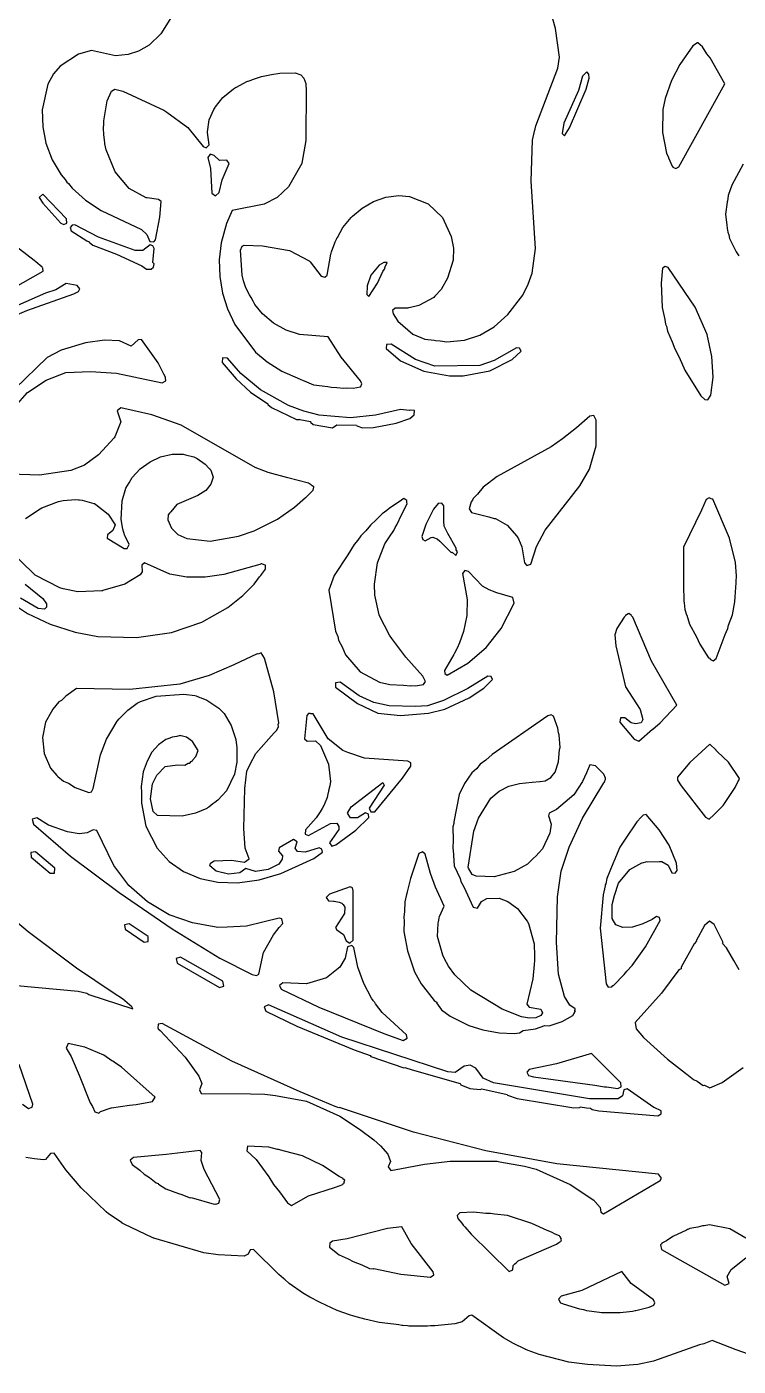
# Model space of a CAD drawing. Header units: millimetres. Extents: x 0 to 300, y 0 to 299.
# Drawn here: x 73.2 to 153.5, y 0.1 to 151.2 of the extents above; entities that cross this region are included whole.
import ezdxf

# ---------------------------------------------------------------- set-up
doc = ezdxf.new("R2010")
doc.units = ezdxf.units.MM
doc.layers.add('CUT', color=7, linetype='CONTINUOUS')

msp = doc.modelspace()

# ---------------------------------------------------------------- linework, layer by layer
at = {"layer": 'CUT'}
for points in [[(89.7527, 152.6482), (88.351, 150.4005), (87.0447, 149.1508), (85.8336, 148.4542), (84.6776, 148.0747), (83.2419, 147.946), (80.5335, 148.5437), (79.0804, 148.13), (77.0046, 146.78), (76.2452, 145.9095), (75.6058, 144.7234), (74.9664, 141.829), (75.0262, 139.9233), (75.3742, 138.0901), (76.1094, 136.2171), (77.1218, 134.5274), (77.5722, 133.9705), (77.7475, 133.6971), (77.9273, 133.5313), (78.3552, 133.0022), (79.8727, 131.6334), (81.6297, 130.472), (86.17, 128.3506), (86.7802, 127.7727), (87.1, 127.0057), (87.5636, 126.947), (87.7476, 127.1844), (88.2375, 129.7296), (88.408, 131.4928), (88.0796, 131.7123), (86.8054, 131.8991), (86.7483, 131.9153), (86.7416, 131.9172), (86.7284, 131.9209), (86.6856, 131.933), (84.7873, 132.9567), (83.2094, 134.8553), (82.1776, 137.3131), (82.0545, 138.0002), (82.0446, 138.076), (82.0382, 138.1254), (82.0009, 138.4109), (81.9158, 139.0626), (81.9042, 139.7478), (81.9178, 140.3101), (81.9182, 140.3264), (81.9249, 140.6004), (81.9251, 140.6113), (82.2871, 142.84), (82.7904, 143.9384), (83.1815, 144.1905), (84.0826, 143.9649), (88.692, 141.7928), (89.0147, 141.5766), (91.4112, 139.8611), (93.133, 137.7153), (93.4667, 137.5732), (93.8215, 137.9091), (93.6274, 139.2867), (93.6256, 139.3235), (93.6252, 139.3311), (93.6247, 139.3413), (93.624, 139.3571), (93.8132, 140.7234), (94.3385, 141.8829), (94.4063, 141.9931), (94.4376, 142.0439), (94.4653, 142.089), (94.5162, 142.1716), (95.3671, 143.2428), (96.5614, 144.2261), (96.7811, 144.3472), (96.8474, 144.3839), (96.8638, 144.3929), (96.875, 144.3991), (98.0681, 145.0301), (98.1609, 145.0629), (98.2059, 145.0788), (98.5353, 145.1953), (98.7041, 145.255), (99.6979, 145.5899), (100.8583, 145.8155), (101.7782, 145.9749), (103.5132, 146.0309), (104.1481, 145.8094), (104.4996, 145.4188), (104.7116, 144.7995), (104.7264, 144.5465), (104.7326, 144.4402), (104.7361, 144.3809), (104.7397, 144.3195), (104.7104, 138.399), (104.2629, 135.8117), (104.2626, 135.811), (104.2598, 135.8046), (104.2597, 135.8043), (104.2582, 135.8009), (102.7446, 133.1377), (101.4861, 131.9452), (100.0301, 131.2057), (96.3977, 130.4905), (95.7467, 129.0221), (95.1524, 126.8323), (94.9483, 124.9311), (95.0108, 123.0274), (95.3132, 121.1484), (95.8627, 119.3842), (96.6905, 117.6085), (99.0473, 114.5167), (100.35, 113.4173), (102.0151, 112.3569), (104.0804, 111.4609), (104.4043, 111.2967), (104.525, 111.2681), (105.5615, 110.8184), (107.2112, 110.6298), (107.5629, 110.5462), (108.2286, 110.5135), (108.9997, 110.4253), (109.3267, 110.4594), (110.0363, 110.4245), (110.8644, 110.5876), (110.8677, 110.6202), (110.9355, 110.6273), (111.0309, 110.9102), (110.8691, 111.2561), (108.6919, 113.9506), (107.2403, 116.2412), (104.0038, 116.5041), (102.48, 116.995), (101.0569, 117.7809), (99.8295, 118.824), (98.9585, 119.8873), (98.7603, 120.2546), (98.5393, 120.6641), (98.3655, 120.9862), (97.958, 121.7414), (97.6828, 122.549), (97.5216, 123.1769), (97.3339, 126.0049), (97.5285, 126.449), (97.7418, 126.5598), (99.8091, 126.5055), (102.8633, 125.975), (105.0808, 124.7928), (105.2005, 124.693), (106.4464, 123.0675), (106.8736, 122.9585), (107.1099, 123.2025), (107.5249, 125.5476), (107.5437, 125.6052), (107.5458, 125.6116), (107.5691, 125.683), (107.6125, 125.8159), (107.9815, 126.8427), (108.0318, 126.9477), (108.2165, 127.3325), (108.2595, 127.4222), (108.275, 127.4545), (108.9066, 128.5497), (109.8349, 129.7079), (109.9813, 129.8509), (111.0611, 130.7606), (112.333, 131.5049), (113.7353, 132.0026), (115.1995, 132.1593), (116.4185, 132.0652), (118.5191, 131.25), (120.1205, 129.7116), (121.1239, 127.5369), (121.3683, 126.2325), (121.3295, 124.8772), (120.6886, 122.8349), (119.9751, 121.5687), (119.2755, 120.805), (119.16, 120.6814), (119.1514, 120.6755), (119.1335, 120.6632), (119.1069, 120.645), (119.0818, 120.6277), (117.5361, 119.7921), (117.4482, 119.7688), (116.3706, 119.5203), (116.2982, 119.5036), (116.1882, 119.4783), (116.1313, 119.4651), (114.8047, 119.4534), (114.5052, 119.1952), (114.548, 118.832), (115.109, 118.0098), (116.7983, 116.5485), (118.1568, 115.9748), (119.2073, 115.8515), (119.3456, 115.81), (119.8526, 115.7757), (120.6234, 115.6852), (122.6239, 115.8688), (124.35, 116.4158), (125.9705, 117.3533), (127.5186, 118.7473), (129.2095, 120.9345), (129.7973, 122.1636), (130.241, 123.4183), (130.6214, 126.2002), (130.1377, 133.8002), (130.2925, 138.4281), (130.5564, 139.5929), (130.5671, 139.6339), (130.5744, 139.6623), (130.5818, 139.6907), (130.6763, 140.0539), (133.1322, 146.5598), (133.3403, 147.7665), (132.862, 151.0151), (131.2273, 157.0155)], [(154.0507, 135.7161), (152.7709, 133.3415), (152.3714, 132.1733), (152.2775, 131.5513), (152.2633, 131.5089), (152.2558, 131.4072), (152.0538, 130.0693), (152.2085, 128.8248), (152.2321, 128.4438), (152.2772, 128.2724), (152.3083, 128.0222), (152.417, 127.7418), (152.527, 127.3246), (153.2681, 125.818), (153.5677, 125.365)], [(71.7022, 121.71), (75.099, 123.647), (75.037, 123.9773), (74.9927, 124.0189), (74.9807, 124.1095), (74.2732, 124.7022), (74.0578, 124.8545), (71.5885, 126.7434)], [(67.5625, 116.7844), (73.2354, 119.2098), (78.5244, 121.0841), (79.0692, 121.3394), (79.2018, 121.6444), (78.9132, 122.0154), (77.658, 122.2465), (76.5213, 121.5187), (75.364, 121.1682), (68.0373, 117.9723)], [(71.9299, 108.3823), (73.3014, 109.9344), (75.4283, 111.3289), (77.6244, 112.1988), (80.4343, 112.329), (83.3503, 112.1135), (88.4898, 111.0323), (88.905, 111.2584), (88.8949, 111.6033), (88.868, 111.6571), (88.867, 111.6906), (88.6944, 112.0043), (88.0498, 113.2936), (86.1902, 115.9205), (85.7939, 115.8975), (84.9953, 115.1755), (83.6968, 115.7827), (82.0027, 115.8374), (79.8602, 115.5669), (77.1164, 114.7407), (75.5259, 113.8915), (71.8935, 110.3819)], [(73.0708, 95.75), (74.7573, 96.828), (74.9412, 96.9324), (76.7983, 97.6391), (77.3254, 97.7702), (78.7129, 97.8766), (79.0639, 97.8459), (79.1772, 97.836), (79.1783, 97.8359), (79.476, 97.81), (80.7878, 97.4413), (80.8069, 97.4319), (80.8143, 97.4283), (80.8547, 97.4084), (81.0213, 97.3261), (82.3966, 96.2195), (83.1919, 95.0036), (82.9281, 94.3622), (82.3234, 93.9025), (82.3203, 93.5289), (84.2195, 92.3554), (84.5524, 92.3506), (84.7709, 92.7936), (84.3309, 93.737), (84.3305, 93.7379), (84.3261, 93.751), (84.3123, 93.7916), (84.0605, 94.5321), (83.8862, 95.6262), (84.0062, 97.7171), (84.4219, 99.1403), (84.7725, 99.7764), (85.1138, 100.3454), (86.037, 101.3519), (87.1343, 102.1427), (88.3212, 102.6921), (89.6346, 102.9812), (90.8755, 102.9866), (91.1424, 102.9361), (92.0954, 102.6901), (92.4457, 102.4954), (93.3499, 101.8763), (93.8234, 101.3724), (93.8657, 101.3274), (93.873, 101.3197), (93.8742, 101.3183), (93.9837, 101.1858), (94.2459, 100.4098), (94.0132, 99.5923), (93.424, 98.9022), (92.5201, 98.3214), (90.1659, 97.3009), (89.4767, 96.4841), (89.3422, 96.3479), (89.3362, 96.3175), (89.1851, 96.1385), (89.1385, 95.5804), (89.5443, 94.643), (90.2834, 93.9377), (91.2808, 93.4765), (93.913, 93.1673), (97.1074, 93.7252), (98.8781, 94.3354), (101.5344, 95.6627), (103.451, 97.0085), (104.6762, 98.0929), (104.7352, 98.1388), (104.7917, 98.1951), (105.0296, 98.4057), (105.0799, 98.4823), (105.5433, 98.9442), (105.6049, 99.2661), (105.5982, 99.2729), (105.6232, 99.311), (105.4393, 99.4353), (105.3291, 99.5479), (105.2313, 99.5759), (105.006, 99.7281), (102.6803, 100.306), (100.4698, 100.9387), (98.9964, 101.5017), (90.654, 106.2769), (87.3461, 107.4391), (84.1955, 108.1291), (84.017, 108.1729), (84.0129, 108.1691), (83.8545, 108.2038), (83.4375, 107.8948), (83.8502, 106.6493), (83.1761, 104.9494), (83.0759, 104.83), (81.3182, 102.9296), (79.7324, 101.7672), (78.1993, 101.1487), (74.661, 100.6349), (71.3579, 100.7241)], [(71.0542, 86.5185), (73.3175, 85.0058), (75.8843, 83.8004), (78.6968, 82.9046), (81.265, 82.4296), (85.6091, 82.3117), (89.5679, 82.8769), (92.9634, 84.0481), (95.897, 85.6967), (97.6112, 87.0564), (98.8684, 88.342), (99.4822, 89.1476), (99.6259, 89.3042), (99.695, 89.4269), (100.155, 90.0307), (100.1519, 90.4592), (100.0047, 90.5214), (100.0047, 90.5214), (100.0046, 90.5215), (99.7572, 90.6261), (99.7289, 90.6182), (99.6891, 90.6321), (99.5112, 90.5567), (95.4802, 89.4184), (93.359, 89.1197), (91.2996, 89.1157), (89.3658, 89.4643), (86.5242, 90.7227), (86.2087, 90.4735), (86.2665, 89.7073), (86.029, 89.3602), (84.3107, 88.3391), (81.8042, 87.5975), (81.7585, 87.588), (81.7067, 87.5772), (81.6956, 87.5749), (81.6863, 87.573), (78.9857, 87.4554), (77.3509, 87.7868), (76.9688, 87.9112), (74.1862, 89.3522), (74.1862, 89.3522), (74.1858, 89.3525), (74.1599, 89.3753), (73.8992, 89.6048), (71.6843, 91.7433)], [(73.0371, 88.3162), (75.0508, 86.6971), (75.4649, 86.1053), (75.4614, 85.7154), (75.225, 85.5188), (74.5074, 85.5901), (72.5162, 86.737)], [(72.1223, 43.0332), (79.013, 42.406), (79.9934, 42.1709), (80.2268, 42.0464), (85.2147, 40.414), (85.0938, 40.6256), (84.0357, 41.5325), (83.0755, 42.13), (78.8263, 44.9957), (73.3932, 49.1007), (68.0942, 53.5512)], [(153.5944, 44.8276), (152.9906, 45.8809), (152.1736, 47.3064), (151.7275, 47.7642), (151.8062, 47.9078), (150.7618, 49.9161), (150.2658, 50.2837), (149.6999, 49.8049), (148.7633, 48.0736), (148.7704, 48.0292), (148.5158, 47.7296), (147.0647, 45.1299), (147.0391, 44.9379), (146.7817, 44.8248), (144.8353, 42.1809), (141.8504, 38.872), (141.9901, 38.1521), (142.8208, 37.1584), (145.5029, 34.7138), (147.5367, 33.1418), (147.5401, 33.1248), (147.6903, 33.0232), (148.4323, 32.4497), (148.8543, 32.2349), (149.5324, 31.7756), (149.6952, 31.8068), (150.273, 31.5127), (151.6633, 32.0943), (154.0467, 33.7843)], [(72.7557, 29.6366), (73.4102, 29.178), (73.8575, 29.3149), (73.9194, 29.645), (72.3807, 34.1465)], [(154.6569, 1.457), (153.2471, 1.9445), (150.5702, 2.9972), (149.6155, 2.6059), (149.108, 2.4918), (143.9282, 0.6444), (142.1804, 0.2993), (139.7746, 0.0891), (136.5, 0.2815), (134.4015, 0.5443), (131.0349, 1.4245), (129.7823, 1.8576), (129.5337, 1.9562), (129.527, 1.9592), (129.5211, 1.9619), (129.5016, 1.9706), (129.4448, 1.9961), (128.134, 2.6432), (127.02, 3.2729), (123.4342, 5.8391), (123.14, 5.7887), (122.3645, 5.0968), (121.5084, 4.8659), (119.2751, 4.6371), (119.1558, 4.6353), (118.9899, 4.6328), (118.7613, 4.6294), (118.4251, 4.6244), (116.334, 4.6243), (116.3335, 4.6243), (116.1722, 4.6344), (115.6495, 4.6867), (115.551, 4.6989), (115.2185, 4.7403), (114.5977, 4.8175), (112.9975, 5.0164), (111.3692, 5.3958), (110.9389, 5.519), (110.5264, 5.6371), (110.1172, 5.7542), (109.6522, 5.8873), (108.2504, 6.3876), (106.3144, 7.2727), (105.1589, 7.8748), (104.5432, 8.2488), (104.4683, 8.2944), (104.4578, 8.3007), (104.4556, 8.3021), (102.833, 9.4275), (102.3301, 9.8578), (102.2467, 9.9292), (102.1769, 9.9889), (101.6526, 10.4376), (98.803, 13.2485), (98.4331, 13.2014), (98.1981, 12.7453), (97.7393, 12.5076), (94.8143, 12.6475), (93.1924, 12.8839), (87.5613, 14.5334), (87.5535, 14.5366), (87.5407, 14.5421), (87.502, 14.5584), (87.3765, 14.6113), (84.2976, 16.0634), (84.0641, 16.2082), (84.0094, 16.2421), (83.9993, 16.2483), (83.9926, 16.2525), (82.4591, 17.2932), (82.2055, 17.4886), (79.3861, 20.2201), (77.6489, 22.2302), (76.3073, 24.1327), (75.9094, 24.092), (75.3571, 23.43), (75.1293, 23.3791), (74.0949, 23.4771), (73.1342, 23.6378)], [(154.3641, 14.5319), (152.5498, 15.5793), (150.2665, 16.0479), (149.6561, 15.9327), (149.4481, 15.9253), (148.9175, 15.7934), (148.0508, 15.6298), (147.8152, 15.5191), (147.7844, 15.5115), (147.6742, 15.4529), (146.1215, 14.7234), (145.4164, 14.2527), (144.887, 13.9712), (144.854, 13.8772), (144.7259, 13.7917), (144.8424, 13.2603), (151.9764, 9.2198), (152.4785, 9.44), (152.2376, 10.2093), (152.6859, 10.9927), (154.3535, 12.3005)]]:
    msp.add_lwpolyline(points, dxfattribs=at)
for points in [[(149.4459, 148.9491), (148.9404, 149.4204), (148.8879, 149.3876), (148.3559, 149.081), (146.9105, 146.9532), (145.9507, 145.1507), (145.2394, 143.1233), (145.0045, 141.8754), (144.95, 139.2898), (145.385, 136.9673), (145.6277, 136.4481), (145.6282, 136.4456), (146.0563, 135.4945), (146.0778, 135.4854), (146.132, 135.3696), (146.4623, 135.2105), (146.7786, 135.3958), (151.9982, 144.7597), (150.3422, 147.6948), (149.9508, 148.1581)], [(135.9402, 145.6438), (135.4565, 144.0416), (133.8241, 140.3536), (133.6427, 139.1746), (133.8846, 138.9025), (134.4589, 139.8094), (136.3332, 144.1927), (136.6657, 145.4321), (136.6355, 145.8856), (136.4239, 146.1274)], [(94.9231, 132.5194), (95.2579, 133.9631), (96.0723, 135.806), (95.8119, 136.1455), (94.9785, 136.1444), (94.3679, 136.7083), (93.9241, 136.8591), (93.6559, 136.4748), (93.9468, 135.2156), (94.1049, 132.4419), (94.5104, 132.1425)], [(74.6449, 131.9632), (75.0296, 131.3109), (77.0859, 129.073), (77.4074, 128.9069), (77.7428, 129.0566), (77.7302, 129.5507), (75.0507, 132.343)], [(78.6424, 128.8491), (78.3399, 128.8405), (78.1233, 128.5811), (78.2434, 128.193), (80.0083, 127.0653), (80.2533, 126.9537), (80.257, 126.9013), (80.6802, 126.5688), (83.3446, 125.5453), (86.1945, 124.2468), (86.7262, 123.8481), (87.2703, 123.8481), (87.5424, 124.0899), (87.6028, 124.4829), (87.4681, 124.6247), (87.5929, 126.2018), (87.4625, 126.5037), (87.1476, 126.5986), (86.3183, 125.9804), (85.4542, 125.9752), (81.327, 127.4926)], [(113.5097, 124.6341), (112.9958, 124.3016), (112.0285, 123.1831), (111.6355, 122.0041), (111.6052, 121.0065), (111.8168, 120.7647), (112.8144, 122.2762), (113.4161, 123.6169), (113.5702, 123.8481), (113.6483, 124.1344), (113.8725, 124.6341)], [(145.3048, 117.6435), (145.3862, 117.427), (145.5076, 116.8838), (146.0416, 115.6836), (146.3455, 114.8752), (146.8157, 113.9435), (147.4642, 112.4859), (149.2625, 109.5904), (149.7162, 109.1507), (150.0533, 109.1087), (150.3971, 109.635), (150.6629, 111.6626), (150.5163, 114.0048), (149.9713, 116.4896), (148.6401, 119.5643), (145.5992, 124.0485), (145.2586, 124.1719), (144.9634, 123.9619), (144.7959, 122.2888), (144.9136, 119.5411), (145.2203, 118.1691)], [(122.4681, 111.848), (125.4757, 112.3811), (128.0017, 113.6708), (129.0006, 114.6271), (128.8364, 114.9554), (128.4724, 115.002), (125.9413, 113.5655), (124.3315, 112.9992), (119.2853, 112.9062), (117.0765, 113.683), (114.3285, 115.4177), (113.8307, 115.3749), (113.7632, 114.9105), (115.4014, 113.5226), (118.0362, 112.345), (120.9071, 111.8472)], [(100.4202, 108.6123), (100.8435, 108.2496), (103.6548, 106.9195), (103.9571, 106.9195), (103.9633, 106.938), (104.0463, 106.9009), (105.257, 106.6733), (105.257, 106.6172), (105.5291, 106.3451), (107.7056, 105.9823), (108.2225, 106.2982), (110.4433, 106.2665), (110.4565, 106.1939), (111.1216, 105.9823), (112.3308, 106.0126), (114.9003, 106.4962), (116.442, 107.0101), (116.9257, 107.4334), (116.9861, 107.917), (116.4722, 107.9473), (116.4019, 107.9257), (115.3964, 108.0396), (112.5869, 107.3792), (109.7442, 107.1029), (106.2061, 107.4053), (104.4919, 107.8314), (102.7684, 108.4882), (99.5875, 110.2367), (97.3771, 112.0842), (95.8757, 113.8353), (95.3291, 113.8637), (95.269, 113.3476), (96.8407, 111.4923), (98.4855, 109.995), (100.4202, 108.6904)], [(136.7247, 101.2832), (137.4555, 103.9388), (137.4547, 106.8152), (137.2023, 107.3516), (136.7571, 107.2894), (135.2413, 105.9783), (133.6631, 104.7165), (132.3737, 103.8157), (126.3095, 100.4774), (125.6547, 99.9815), (125.5573, 99.9265), (125.47, 99.8416), (124.7279, 99.2796), (124.0836, 98.4936), (123.5727, 97.9968), (123.5311, 97.8195), (123.3593, 97.6099), (123.1514, 96.8132), (123.3884, 96.4101), (125.3443, 95.9308), (125.9644, 95.7344), (126.1161, 95.7417), (126.1186, 95.7411), (127.4377, 94.9742), (128.5343, 93.7409), (128.7072, 93.4261), (129.0901, 92.5213), (129.3806, 90.7494), (129.6573, 90.4141), (130.0951, 90.5743), (130.7239, 92.5698), (131.7168, 94.4333), (135.608, 99.4111)], [(118.224, 77.348), (117.8999, 77.9615), (116.0132, 80.0859), (114.4138, 82.1775), (114.1409, 82.5757), (113.037, 84.7536), (112.9981, 84.8782), (112.5165, 87.0839), (112.4551, 88.3268), (112.801, 90.7356), (113.6282, 92.8728), (114.0645, 93.561), (114.6253, 94.3774), (114.7882, 94.7025), (114.982, 95.0083), (115.5585, 96.2402), (116.134, 97.3889), (116.0893, 97.5509), (116.1154, 97.7768), (115.7853, 98.0058), (115.5072, 97.808), (114.1128, 96.8608), (113.8616, 96.6378), (113.3411, 96.2677), (112.6654, 95.5758), (111.9942, 94.9798), (111.4708, 94.3525), (110.9051, 93.7732), (110.5701, 93.2731), (110.1663, 92.789), (109.4664, 91.6247), (107.9214, 89.3174), (107.3137, 87.6295), (108.0541, 83.0257), (108.3152, 82.4056), (108.4091, 81.9892), (108.7996, 81.2552), (109.1856, 80.3385), (110.8607, 78.4365), (113.041, 77.262), (114.206, 77.0184), (115.7307, 76.9395), (116.5151, 76.8695), (116.6683, 76.8911), (117.0726, 76.8702), (117.9948, 77.0223)], [(119.1213, 93.6018), (119.5352, 93.4394), (119.8471, 93.1706), (121.1125, 91.9039), (121.2342, 91.9316), (121.6415, 91.5627), (121.8229, 91.986), (121.664, 92.204), (121.6763, 92.3955), (120.7457, 94.05), (120.3284, 94.8691), (120.2692, 95.4154), (120.2763, 97.175), (120.0739, 97.4791), (119.645, 97.4409), (119.1122, 96.7707), (118.2471, 95.0387), (117.8116, 93.6851), (117.9003, 93.3678), (118.1626, 93.233), (118.8365, 93.6069), (118.8366, 93.6069), (118.8394, 93.607), (118.8493, 93.6074), (119.0397, 93.6149)], [(147.3155, 90.1027), (147.305, 89.9499), (147.3128, 89.486), (147.305, 87.703), (147.3559, 86.9252), (147.3644, 86.4208), (147.4019, 86.2231), (147.4507, 85.478), (147.6612, 84.8554), (147.6652, 84.8345), (147.6769, 84.809), (148.008, 83.8299), (148.788, 82.3947), (149.1788, 81.5456), (150.1518, 80.0106), (150.2614, 79.9576), (150.3479, 79.8303), (150.6506, 79.693), (151.0068, 79.9374), (152.0135, 82.6524), (152.3138, 83.3407), (152.3981, 83.6897), (152.84, 84.8817), (153.1159, 86.3493), (153.1495, 86.9036), (153.2611, 88.4827), (153.2507, 88.5708), (153.2931, 89.2692), (153.1706, 90.7687), (152.5208, 93.5131), (150.6395, 97.9118), (150.4377, 97.967), (150.2078, 98.0771), (149.8897, 97.8808), (149.355, 96.6731), (147.3259, 92.4921)], [(122.0667, 81.7138), (121.7697, 81.1009), (121.7328, 81.0246), (121.4991, 80.5424), (121.4174, 80.3739), (120.3744, 78.5851), (120.3881, 78.2497), (120.6573, 78.0492), (122.9923, 79.4243), (125.0446, 81.1758), (126.7337, 83.3168), (128.234, 86.1929), (128.0539, 86.8206), (126.2481, 87.3544), (125.7883, 87.5405), (125.5859, 87.6223), (125.5183, 87.6497), (125.4042, 87.6958), (124.6271, 88.1116), (123.0708, 89.7392), (122.6545, 89.8738), (122.3751, 89.5372), (122.9093, 86.5881), (122.8777, 84.7991), (122.5153, 82.9804)], [(143.8354, 71.9451), (143.8617, 71.9721), (144.6801, 72.6674), (146.576, 74.6599), (143.701, 79.6223), (141.6077, 84.5949), (141.4428, 84.7535), (141.4009, 84.8557), (141.2904, 84.9), (141.1557, 85.0295), (141.0919, 84.9796), (141.0881, 84.9811), (140.7732, 84.8084), (140.7403, 84.7047), (140.6132, 84.6054), (139.7809, 83.3187), (139.5707, 82.605), (139.6837, 81.3854), (140.7694, 76.7417), (142.4219, 74.1718), (142.7387, 73.041), (142.5401, 72.6666), (141.902, 72.5518), (141.4136, 72.6772), (140.7166, 73.234), (140.1994, 73.232), (140.119, 72.7503), (141.7601, 70.8343), (142.2728, 70.622), (143.8318, 71.9467)], [(83.6484, 73.1168), (84.6404, 74.1151), (85.6836, 74.8811), (86.0647, 75.0799), (87.8201, 75.6835), (90.9364, 75.9013), (92.1869, 75.7631), (92.3544, 75.7171), (92.7419, 75.541), (92.8887, 75.5116), (93.5533, 75.2325), (94.8841, 74.3254), (95.487, 73.7218), (96.3077, 72.385), (96.812, 70.7966), (96.9121, 69.8587), (96.9122, 68.256), (96.6668, 66.8866), (95.7648, 65.026), (94.7795, 63.9515), (94.449, 63.7009), (94.2092, 63.5225), (93.7533, 63.1833), (93.6395, 63.0987), (93.5458, 63.029), (92.279, 62.4692), (90.7581, 62.1548), (87.9813, 62.2255), (87.474, 62.664), (87.1822, 64.1209), (87.4269, 65.7871), (87.8997, 66.7801), (88.8331, 67.758), (90.2487, 67.9526), (91.0489, 67.8994), (91.4376, 68.1161), (91.6128, 68.1402), (91.7647, 68.2985), (91.9101, 68.3795), (91.9489, 68.4905), (92.3146, 68.8716), (92.584, 69.5666), (91.9167, 70.592), (91.2584, 71.0744), (90.6373, 71.2142), (90.6306, 71.2175), (90.6259, 71.2167), (90.5306, 71.2382), (90.1567, 71.1403), (89.6252, 71.0538), (89.3817, 70.9375), (88.9068, 70.8132), (88.0804, 70.1862), (87.3547, 69.3719), (86.799, 68.3511), (86.3799, 67.1448), (86.1502, 65.505), (86.1505, 65.4857), (86.1208, 65.2991), (86.1586, 65.015), (86.1824, 63.6284), (86.6495, 61.0241), (87.9564, 58.5264), (89.2864, 57.0492), (90.9173, 55.9088), (92.7836, 55.1178), (94.7927, 54.7115), (96.9898, 54.6223), (99.4364, 54.9567), (101.9109, 55.6739), (105.6242, 57.3681), (106.5776, 58.0843), (106.5049, 58.4133), (106.2031, 58.5629), (104.6257, 58.073), (103.7572, 58.1461), (103.5058, 58.5457), (103.73, 59.2638), (103.3066, 59.5093), (101.7121, 58.5784), (101.6249, 58.2178), (102.0908, 57.6743), (102.0622, 57.2865), (101.6495, 56.7407), (100.4778, 56.1431), (99.0403, 55.8932), (97.9627, 56.243), (97.262, 55.747), (96.001, 55.624), (94.6065, 55.9353), (93.9017, 56.5564), (93.9605, 56.8631), (94.3911, 57.0943), (96.3326, 57.1887), (97.7952, 56.9514), (98.3382, 57.3426), (97.8862, 58.5449), (97.7319, 60.7742), (97.822, 65.2662), (98.0725, 67.2246), (98.424, 68.0188), (99.0632, 69.2138), (101.1295, 71.5535), (101.4519, 71.848), (101.6364, 72.2498), (101.599, 72.5003), (101.6597, 72.6913), (101.0859, 76.1771), (100.055, 79.9932), (99.6745, 80.5649), (99.3387, 80.4182), (99.232, 80.4466), (96.5908, 79.2176), (93.8246, 78.0091), (90.5086, 77.0336), (90.5065, 77.0332), (90.5063, 77.0331), (90.5048, 77.0328), (90.5025, 77.0323), (84.8672, 76.45), (78.827, 76.5357), (77.65, 75.6893), (77.1575, 75.1987), (76.8649, 75.0503), (76.1724, 74.2151), (75.9994, 73.8755), (75.3481, 72.7501), (75.0256, 71.0082), (75.1947, 69.2145), (75.9167, 67.5748), (76.638, 66.7467), (76.7196, 66.6263), (77.3906, 66.0891), (77.9498, 65.8554), (78.6958, 65.3737), (80.2497, 64.8186), (80.5381, 64.9122), (80.7182, 65.2606), (81.5632, 69.0865), (82.2212, 70.8393), (83.4305, 72.8553)], [(118.5368, 73.7808), (120.385, 74.2366), (123.1539, 75.491), (124.7898, 76.5935), (125.7702, 77.5762), (125.6046, 77.9037), (125.2404, 77.9487), (122.9886, 76.5396), (120.2358, 75.1938), (118.4336, 74.613), (117.0726, 74.5148), (114.1112, 74.6052), (112.3767, 74.9728), (110.7254, 75.7341), (108.5752, 77.2822), (108.0605, 77.207), (108.0534, 76.7158), (110.5374, 74.8429), (112.8445, 73.7794), (115.3956, 73.5144)], [(108.4187, 60.663), (107.3661, 59.1521), (107.6368, 58.7786), (108.0937, 58.9021), (110.3439, 60.581), (111.8307, 61.9887), (111.7921, 62.3567), (111.4635, 62.5269), (110.533, 61.9744), (109.7386, 61.9729), (109.4015, 62.5013), (109.8377, 63.2162), (113.4083, 65.9501), (113.5473, 65.6555), (111.8703, 63.0456), (112.0522, 62.6206), (112.4827, 62.6438), (115.6112, 66.4197), (116.5579, 67.7954), (116.5447, 68.1595), (116.2366, 68.3538), (111.3456, 68.6809), (109.4454, 69.3179), (108.8898, 69.5758), (107.2459, 70.868), (105.5281, 73.679), (105.2916, 73.7108), (105.2132, 73.7504), (105.182, 73.7255), (105.0015, 73.7497), (104.8415, 73.4918), (104.5722, 70.87), (104.8535, 70.6245), (105.8005, 70.6516), (106.3804, 70.1064), (107.2668, 67.999), (107.3161, 67.6751), (107.4804, 66.0593), (107.403, 65.5562), (107.2799, 65.0249), (107.2192, 64.763), (107.1979, 64.6711), (107.1046, 64.2687), (106.7997, 63.4339), (106.7843, 63.4082), (106.7403, 63.3344), (106.542, 63.0022), (106.327, 62.6422), (105.8887, 61.947), (104.6658, 60.5956), (104.6292, 60.1291), (105.0292, 59.9544), (107.487, 61.3075), (108.1944, 61.3681), (108.4513, 60.9971)], [(116.0887, 53.3105), (115.8919, 52.4819), (115.8531, 51.3824), (115.7762, 50.7526), (115.8145, 50.2855), (115.7737, 49.1265), (116.1648, 46.9546), (116.9583, 44.601), (117.7163, 43.2356), (119.2094, 41.3611), (119.5114, 41.1139), (119.465, 41.0791), (120.0091, 40.2931), (121.0067, 39.5978), (123.0925, 38.5398), (124.6645, 38.0259), (126.5387, 37.6933), (128.2014, 37.6329), (128.8362, 37.6933), (129.2495, 37.9544), (130.6122, 38.1673), (131.6828, 38.526), (132.1615, 38.5095), (133.6427, 38.9932), (134.8217, 39.6583), (134.9813, 39.9136), (135.0248, 39.9362), (135.0344, 39.9987), (135.124, 40.1419), (135.0601, 40.1655), (135.1001, 40.4253), (134.5033, 40.8308), (133.8947, 41.8047), (133.2229, 44.3168), (133.0095, 47.9136), (133.0922, 53.0525), (133.5187, 55.9435), (134.418, 58.6672), (135.9081, 61.9193), (138.3473, 65.9122), (138.3991, 65.9948), (138.4008, 65.9997), (138.4047, 66.0061), (138.4128, 66.0333), (138.5226, 66.3395), (138.5121, 66.3647), (138.5385, 66.4527), (138.3337, 66.8965), (137.3904, 67.8401), (136.7532, 67.9272), (136.3811, 67.0309), (135.936, 66.0564), (134.9305, 64.5639), (132.9749, 62.9052), (132.1738, 62.4816), (132.0911, 62.169), (132.4013, 61.2455), (132.2313, 60.2466), (131.4188, 58.4808), (131.0103, 57.9939), (130.6916, 57.686), (130.6853, 57.6799), (130.3509, 57.3567), (129.7231, 56.75), (128.226, 55.9002), (125.9761, 55.3191), (123.9465, 55.3661), (123.4735, 55.5777), (123.0716, 56.2911), (123.0412, 56.3969), (123.6544, 60.4473), (124.1827, 61.9266), (125.6001, 64.1668), (126.5124, 64.9527), (127.6131, 65.5191), (128.8306, 65.8322), (130.2405, 65.9792), (131.1248, 66.0453), (131.1557, 66.0746), (131.7021, 66.1316), (132.3679, 66.4971), (132.8368, 67.1133), (133.228, 68.2622), (133.3359, 69.6812), (133.4025, 69.9014), (133.2825, 71.3419), (133.2187, 71.5363), (133.1603, 72.0693), (132.6534, 73.4441), (132.387, 73.571), (132.0289, 73.455), (125.7431, 69.1249), (125.0378, 68.4853), (124.3734, 68.0271), (123.9515, 67.5002), (123.429, 67.0265), (122.6116, 65.8526), (122.0222, 64.5855), (121.3969, 61.5041), (121.3917, 61.334), (121.3054, 60.9576), (121.3334, 59.4088), (121.308, 58.5702), (121.3613, 57.8652), (121.3638, 57.7294), (121.3744, 57.6926), (121.461, 56.5484), (122.1142, 55.1203), (122.2163, 54.7655), (122.5506, 54.1665), (123.5911, 51.8919), (124.0983, 51.784), (124.5387, 52.5247), (125.1167, 52.8571), (126.5152, 52.8864), (127.5162, 52.5299), (128.5955, 51.7309), (129.6788, 50.3133), (129.8419, 50.0466), (130.4622, 47.7453), (130.5067, 46.3996), (130.5054, 46.3326), (130.4982, 45.9523), (130.4968, 45.875), (130.4878, 45.3987), (130.3149, 43.7775), (129.6525, 40.9438), (129.9108, 40.613), (131.2424, 40.3592), (131.4041, 39.9695), (131.2107, 39.6588), (130.6755, 39.396), (129.9372, 39.3628), (129.0611, 39.5233), (126.8542, 40.3847), (123.3422, 42.5274), (121.5349, 44.2442), (121.5297, 44.2496), (121.529, 44.2504), (121.5277, 44.2518), (121.5239, 44.2558), (120.8131, 45.2392), (120.3739, 46.0487), (120.3738, 46.0488), (120.3728, 46.051), (120.3643, 46.0682), (120.177, 46.4516), (119.5571, 48.5792), (119.6338, 50.0911), (119.6642, 50.2312), (119.7042, 50.416), (119.7601, 50.6733), (119.7925, 50.8228), (120.3014, 52.0127), (119.3236, 54.1498), (118.7858, 55.6951), (118.1777, 57.8696), (117.8679, 58.1242), (117.4761, 57.9391), (116.5219, 55.1344), (116.158, 53.6023), (116.1017, 53.4166)], [(150.7343, 62.3068), (150.7415, 62.3155), (151.7751, 63.3493), (153.15, 65.3842), (153.4458, 66.0189), (153.6514, 66.331), (153.6149, 66.3817), (153.6215, 66.3958), (152.3851, 68.2302), (151.1691, 69.4135), (151.0179, 69.5687), (150.9932, 69.5847), (150.2936, 70.2654), (148.0498, 68.2171), (146.6414, 66.5583), (146.6297, 66.2172), (147.0482, 65.5745), (149.8077, 62.0343), (150.2219, 61.7958), (150.7298, 62.3038)], [(140.9112, 44.658), (141.5418, 45.3125), (143.0202, 47.4225), (144.6975, 50.3796), (144.6005, 50.7027), (144.2878, 50.8293), (143.7729, 50.5064), (142.7206, 49.994), (141.5593, 49.6431), (140.4917, 49.5793), (139.6815, 49.8884), (139.2716, 50.62), (139.267, 52.1809), (139.5165, 53.2057), (139.9898, 54.5736), (141.2742, 56.1405), (142.605, 56.8733), (142.6532, 56.8984), (143.2067, 57.0246), (143.286, 57.0101), (144.6041, 57.0483), (144.8897, 57.0371), (145.6055, 56.6048), (146.0135, 55.7523), (146.3765, 55.7229), (146.6056, 56.0061), (146.5283, 56.8321), (145.6887, 58.8661), (144.5859, 60.6195), (143.1049, 62.3408), (142.7712, 62.2768), (142.5506, 62.0337), (142.5384, 62.0306), (142.0436, 61.5183), (140.7246, 59.5475), (140.6777, 59.4538), (140.1299, 58.6565), (139.4667, 57.0321), (139.4231, 56.945), (139.3586, 56.7673), (138.6884, 55.126), (138.5387, 54.5105), (138.4976, 54.3974), (138.4847, 54.2886), (138.238, 53.2749), (137.936, 49.526), (138.5943, 43.2301), (138.8232, 42.8591), (139.2238, 42.9068), (139.3572, 43.0453), (139.4071, 43.0445), (140.6425, 44.293)], [(95.016, 46.1323), (98.6507, 44.2703), (99.1379, 44.1601), (99.4201, 44.3327), (99.9237, 46.7807), (101.0671, 48.7792), (101.7125, 49.5708), (102.1145, 50.047), (102.0025, 50.5667), (101.7053, 50.6296), (98.0197, 49.7459), (95.8315, 49.6286), (94.7819, 49.6065), (91.933, 50.0963), (89.2946, 51.0353), (86.8446, 52.4877), (84.7586, 54.3285), (83.0701, 56.5699), (81.14, 60.529), (80.7399, 60.6206), (80.038, 60.2537), (79.1316, 60.1567), (77.836, 60.3697), (75.6814, 61.1352), (74.3623, 61.95), (73.833, 61.8097), (73.9875, 61.2484), (78.1582, 57.6223), (83.6471, 53.521), (89.6253, 49.4451)], [(74.2201, 58.1124), (73.707, 58.0469), (73.7102, 57.5297), (75.8636, 55.7104), (76.3569, 55.7317), (76.3892, 56.2812)], [(107.3884, 53.3673), (107.0222, 52.9667), (107.2727, 52.5811), (107.8505, 52.553), (107.8512, 52.5529), (107.8577, 52.5519), (107.9094, 52.5436), (108.4578, 52.4559), (108.7782, 52.3201), (108.8214, 52.2772), (108.8324, 52.2662), (108.8635, 52.2353), (108.9132, 52.1858), (109.1319, 51.8751), (109.076, 51.1813), (108.079, 49.6052), (108.2, 49.3289), (108.9774, 48.8106), (109.2769, 48.0859), (109.6904, 47.8167), (110.0367, 48.1682), (110.0632, 53.724), (109.9651, 54.0474), (109.7027, 54.1881)], [(84.7729, 50.0174), (84.2681, 49.902), (84.3228, 49.3871), (86.4596, 47.9434), (86.9155, 48.0198), (86.9098, 48.5688)], [(116.1396, 37.0885), (116.0788, 37.488), (113.3085, 40.0158), (112.5888, 40.9853), (112.486, 41.1268), (112.3657, 41.2924), (112.3094, 41.3699), (112.1284, 41.6192), (111.2524, 43.2863), (110.5811, 45.1282), (110.1231, 47.3293), (109.8994, 47.5751), (109.4073, 47.4004), (109.1325, 46.1227), (108.562, 45.1167), (107.035, 43.9262), (104.7865, 43.2311), (102.1222, 43.3451), (101.7596, 43.0442), (101.9184, 42.6342), (106.1849, 40.6077), (113.5258, 37.6169), (115.6985, 36.8565)], [(90.5724, 46.2489), (90.0779, 46.0953), (90.2027, 45.5643), (94.9811, 42.8364), (95.4613, 42.9797), (95.3424, 43.5251)], [(112.0587, 35.0331), (115.7769, 33.7635), (115.8931, 33.7951), (116.7064, 33.514), (122.1062, 31.9777), (122.1857, 31.8288), (123.2135, 31.4358), (124.3924, 31.3149), (124.562, 31.367), (127.4397, 30.7463), (127.4759, 30.68), (128.5641, 30.287), (134.9426, 29.229), (135.6077, 29.2895), (135.65, 29.3657), (136.3857, 29.2566), (136.8327, 29.2107), (137.0285, 29.0476), (137.7842, 28.8965), (144.4347, 28.3221), (144.7975, 28.564), (144.7975, 28.8965), (144.0115, 29.2895), (143.9565, 29.2941), (140.9509, 31.3947), (140.5739, 31.2724), (140.4316, 30.5845), (139.9466, 30.2641), (136.7181, 30.2585), (125.8712, 32.0441), (124.7176, 32.6001), (123.91, 33.6997), (123.2633, 34.0646), (122.5844, 33.9493), (121.5612, 33.2246), (120.7351, 33.3203), (108.7866, 37.2224), (100.5089, 40.8559), (100.0282, 40.6542), (100.2111, 40.1365), (103.6907, 38.4551), (110.1575, 35.7781), (111.9827, 35.1471)], [(88.0641, 38.6791), (88.0258, 38.2133), (88.0557, 38.1818), (88.0541, 38.1538), (88.2766, 37.9492), (91.1162, 34.96), (92.6448, 32.815), (92.977, 31.9699), (92.7086, 31.256), (92.9028, 30.8752), (98.486, 30.8385), (100.1055, 30.7684), (101.2905, 30.6435), (104.8035, 29.9847), (108.5644, 28.3159), (110.774, 26.8418), (112.3794, 25.6293), (113.138, 24.9422), (113.9832, 24.0297), (114.2835, 23.1921), (114.0018, 22.5776), (114.3003, 22.1538), (118.0871, 22.904), (120.9776, 23.2421), (126.2965, 23.2119), (126.6006, 23.166), (129.3869, 22.6707), (130.7086, 22.3261), (134.5487, 20.5732), (137.2136, 18.8121), (137.2481, 18.7726), (137.2938, 18.7202), (137.3541, 18.6511), (137.922, 18.0004), (137.9772, 17.4673), (138.2953, 17.2827), (144.6714, 21.0423), (144.8376, 21.2964), (144.5122, 21.7516), (133.0453, 22.9138), (125.0365, 24.4002), (116.8612, 26.4898), (108.5086, 29.2661), (108.4433, 29.2387), (108.0356, 29.4053), (107.2943, 29.7082), (106.6099, 29.9878), (104.0626, 31.0286), (104.0571, 31.0466), (96.3576, 34.5173), (88.5217, 38.7737)], [(85.5644, 29.6167), (87.4275, 29.9704), (87.7319, 30.4368), (83.916, 33.832), (83.0787, 34.3954), (82.9392, 34.5043), (82.8374, 34.5578), (81.9318, 35.1673), (79.7799, 36.0783), (77.905, 36.4825), (77.6947, 35.9735), (78.2485, 35.0428), (79.1524, 32.9124), (80.3784, 29.8215), (80.6411, 29.4039), (80.9024, 28.788), (81.3651, 28.6384), (81.5651, 28.8381), (82.7373, 29.2437), (82.7963, 29.229), (84.8225, 29.5538)], [(129.6489, 33.2762), (129.8172, 32.8735), (130.4086, 32.732), (137.3246, 31.7857), (138.3982, 31.6162), (138.6468, 31.6048), (139.9238, 31.4301), (140.2832, 31.6176), (140.2601, 32.0549), (136.9232, 35.387), (132.9905, 34.2012), (129.9219, 33.5738)], [(92.7757, 24.4421), (88.9456, 23.9681), (85.2907, 23.6414), (84.9154, 23.3227), (85.1389, 22.8341), (85.9756, 22.2014), (86.4704, 21.7664), (87.0787, 21.3672), (87.8464, 20.7866), (88.0536, 20.6959), (88.0865, 20.6135), (88.9027, 20.0996), (90.3545, 19.5789), (90.4546, 19.5319), (90.5968, 19.492), (91.6838, 19.102), (91.7601, 19.1105), (94.3733, 18.3853), (94.4321, 18.4138), (94.5727, 18.3743), (94.9124, 18.498), (94.9944, 18.8837), (93.2401, 22.2943), (92.896, 23.3148), (92.9826, 24.188)], [(108.9617, 20.7289), (109.0617, 20.7769), (109.0271, 20.8858), (109.1075, 21.0786), (108.9286, 21.1963), (108.9097, 21.2558), (108.4593, 21.5052), (106.5855, 22.7385), (104.3194, 23.8387), (102.2992, 24.3593), (101.638, 24.5507), (101.5308, 24.5573), (100.5247, 24.8166), (98.149, 24.9203), (98.0567, 24.4005), (99.1136, 23.4209), (100.5342, 21.4539), (101.0661, 20.5976), (101.7601, 19.7565), (102.6416, 18.536), (103.0894, 18.2362), (105.0303, 19.298), (108.0591, 20.2985), (108.0712, 20.3021), (108.0737, 20.3033), (108.8976, 20.5755)], [(133.4264, 14.6857), (133.3791, 14.7113), (133.3321, 14.7819), (132.849, 14.9991), (132.4464, 15.2177), (131.9285, 15.413), (130.2025, 16.189), (127.4703, 17.0805), (125.9893, 17.2311), (125.5339, 17.3193), (125.0367, 17.328), (123.6281, 17.4712), (122.1038, 17.3876), (121.7985, 17.0858), (121.8734, 16.7642), (122.3136, 16.2289), (122.4536, 16.0143), (122.6666, 15.7997), (123.348, 14.9712), (127.6515, 10.7691), (128.0742, 10.9456), (128.09, 11.4488), (128.0922, 11.452), (128.2286, 11.5784), (128.3085, 11.6524), (128.4314, 11.7663), (128.6572, 11.9755), (128.7519, 12.0181), (132.9877, 13.8416), (133.2442, 14.041), (133.3899, 14.1066), (133.4293, 14.1849), (133.547, 14.2764), (133.5205, 14.3662), (133.5585, 14.4416), (133.4504, 14.604)], [(109.4963, 12.2097), (110.0418, 11.8966), (111.0266, 11.519), (111.9075, 11.1214), (112.361, 11.0912), (112.3732, 11.1217), (115.4182, 10.4825), (118.7626, 10.1278), (119.1414, 10.4089), (119.0851, 10.7433), (116.5949, 13.9448), (115.5579, 15.7997), (113.9189, 15.6324), (109.3652, 14.4562), (107.7044, 14.2014), (107.4145, 13.9831), (107.4144, 13.9598), (107.4033, 13.963), (107.3731, 13.5095), (108.4916, 12.6631)], [(135.5841, 6.5454), (136.0433, 6.4738), (136.3866, 6.3741), (137.8455, 6.1931), (138.0502, 6.1612), (140.1757, 6.1311), (141.2191, 6.2716), (141.5775, 6.284), (141.8509, 6.3567), (141.9363, 6.3682), (143.4571, 6.7383), (143.9678, 6.9839), (144.1012, 7.2537), (143.946, 7.5903), (141.4098, 9.4358), (140.366, 10.7912), (135.8572, 8.6251), (133.5179, 7.9843), (133.2036, 7.6502), (133.4594, 7.2338), (133.6856, 7.1605), (133.6868, 7.1583), (133.7413, 7.1425)]]:
    msp.add_lwpolyline(points, close=True, dxfattribs=at)

doc.saveas('drawing.dxf')
